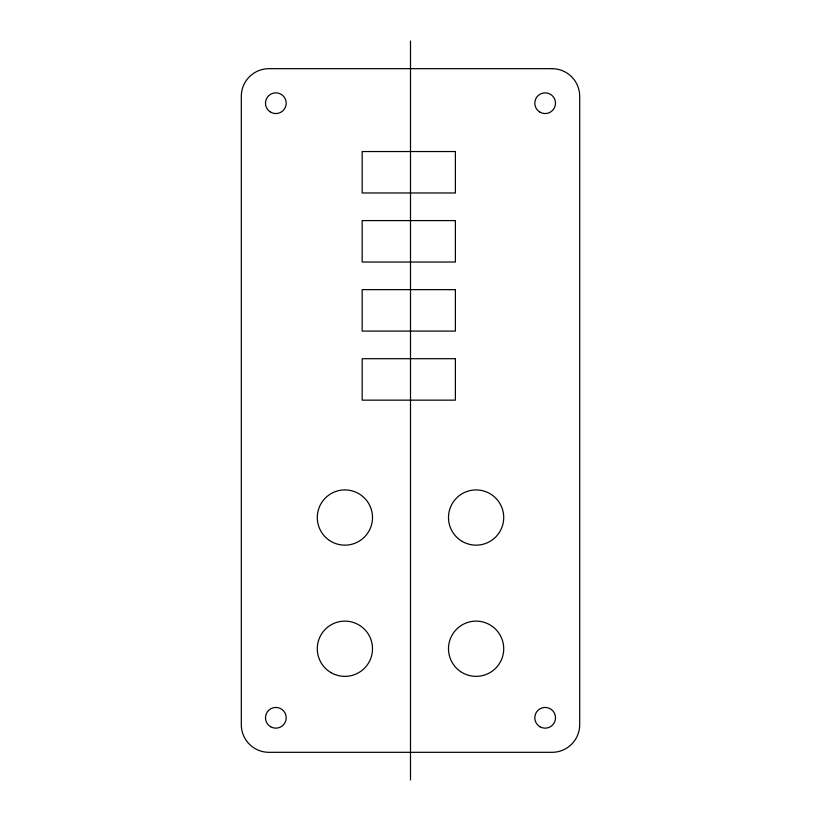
<?xml version="1.0" encoding="UTF-8"?>
<svg xmlns="http://www.w3.org/2000/svg" width="821" height="821" viewBox="0 0 821 821"><rect width="100%" height="100%" fill="white"/><g stroke="black" fill="none" stroke-linecap="round" stroke-linejoin="round"><path stroke-width="1.23" d="M410.5 41.05L410.5 779.95M552.061 68.677L268.939 68.677A27.627 27.627 0 0 0 241.312 96.293L241.312 724.707A27.627 27.627 0 0 0 268.939 752.323L552.061 752.323A27.627 27.627 0 0 0 579.688 724.707L579.688 96.293A27.627 27.627 0 0 0 552.061 68.677M455.388 151.536L362.164 151.536L362.164 192.976L455.388 192.976L455.388 151.536M455.388 220.592L362.164 220.592L362.164 262.032L455.388 262.032L455.388 220.592M455.388 289.649L362.164 289.649L362.164 331.089L455.388 331.089L455.388 289.649M455.388 358.705L362.164 358.705L362.164 400.145L455.388 400.145L455.388 358.705M329.416 540.413A27.627 27.627 0 0 0 372.447 519.508A27.627 27.627 0 0 0 332.823 492.692A27.627 27.627 0 0 0 329.416 540.413M462.295 541.46A27.627 27.627 0 0 0 503.725 517.538A27.627 27.627 0 0 0 462.295 493.616A27.627 27.627 0 0 0 462.295 541.46M460.622 671.619A27.627 27.627 0 0 0 503.653 650.714A27.627 27.627 0 0 0 464.029 623.898A27.627 27.627 0 0 0 460.622 671.619M331.089 672.666A27.627 27.627 0 0 0 372.518 648.744A27.627 27.627 0 0 0 331.089 624.822A27.627 27.627 0 0 0 331.089 672.666M270.663 112.169A10.355 10.355 0 0 0 286.201 103.2A10.355 10.355 0 0 0 270.663 94.23A10.355 10.355 0 0 0 270.663 112.169M539.982 112.169A10.355 10.355 0 0 0 555.519 103.2A10.355 10.355 0 0 0 539.982 94.23A10.355 10.355 0 0 0 539.982 112.169M539.982 726.77A10.355 10.355 0 0 0 555.519 717.8A10.355 10.355 0 0 0 539.982 708.831A10.355 10.355 0 0 0 539.982 726.77M270.663 726.77A10.355 10.355 0 0 0 286.201 717.8A10.355 10.355 0 0 0 270.663 708.831A10.355 10.355 0 0 0 270.663 726.77"/></g></svg>
